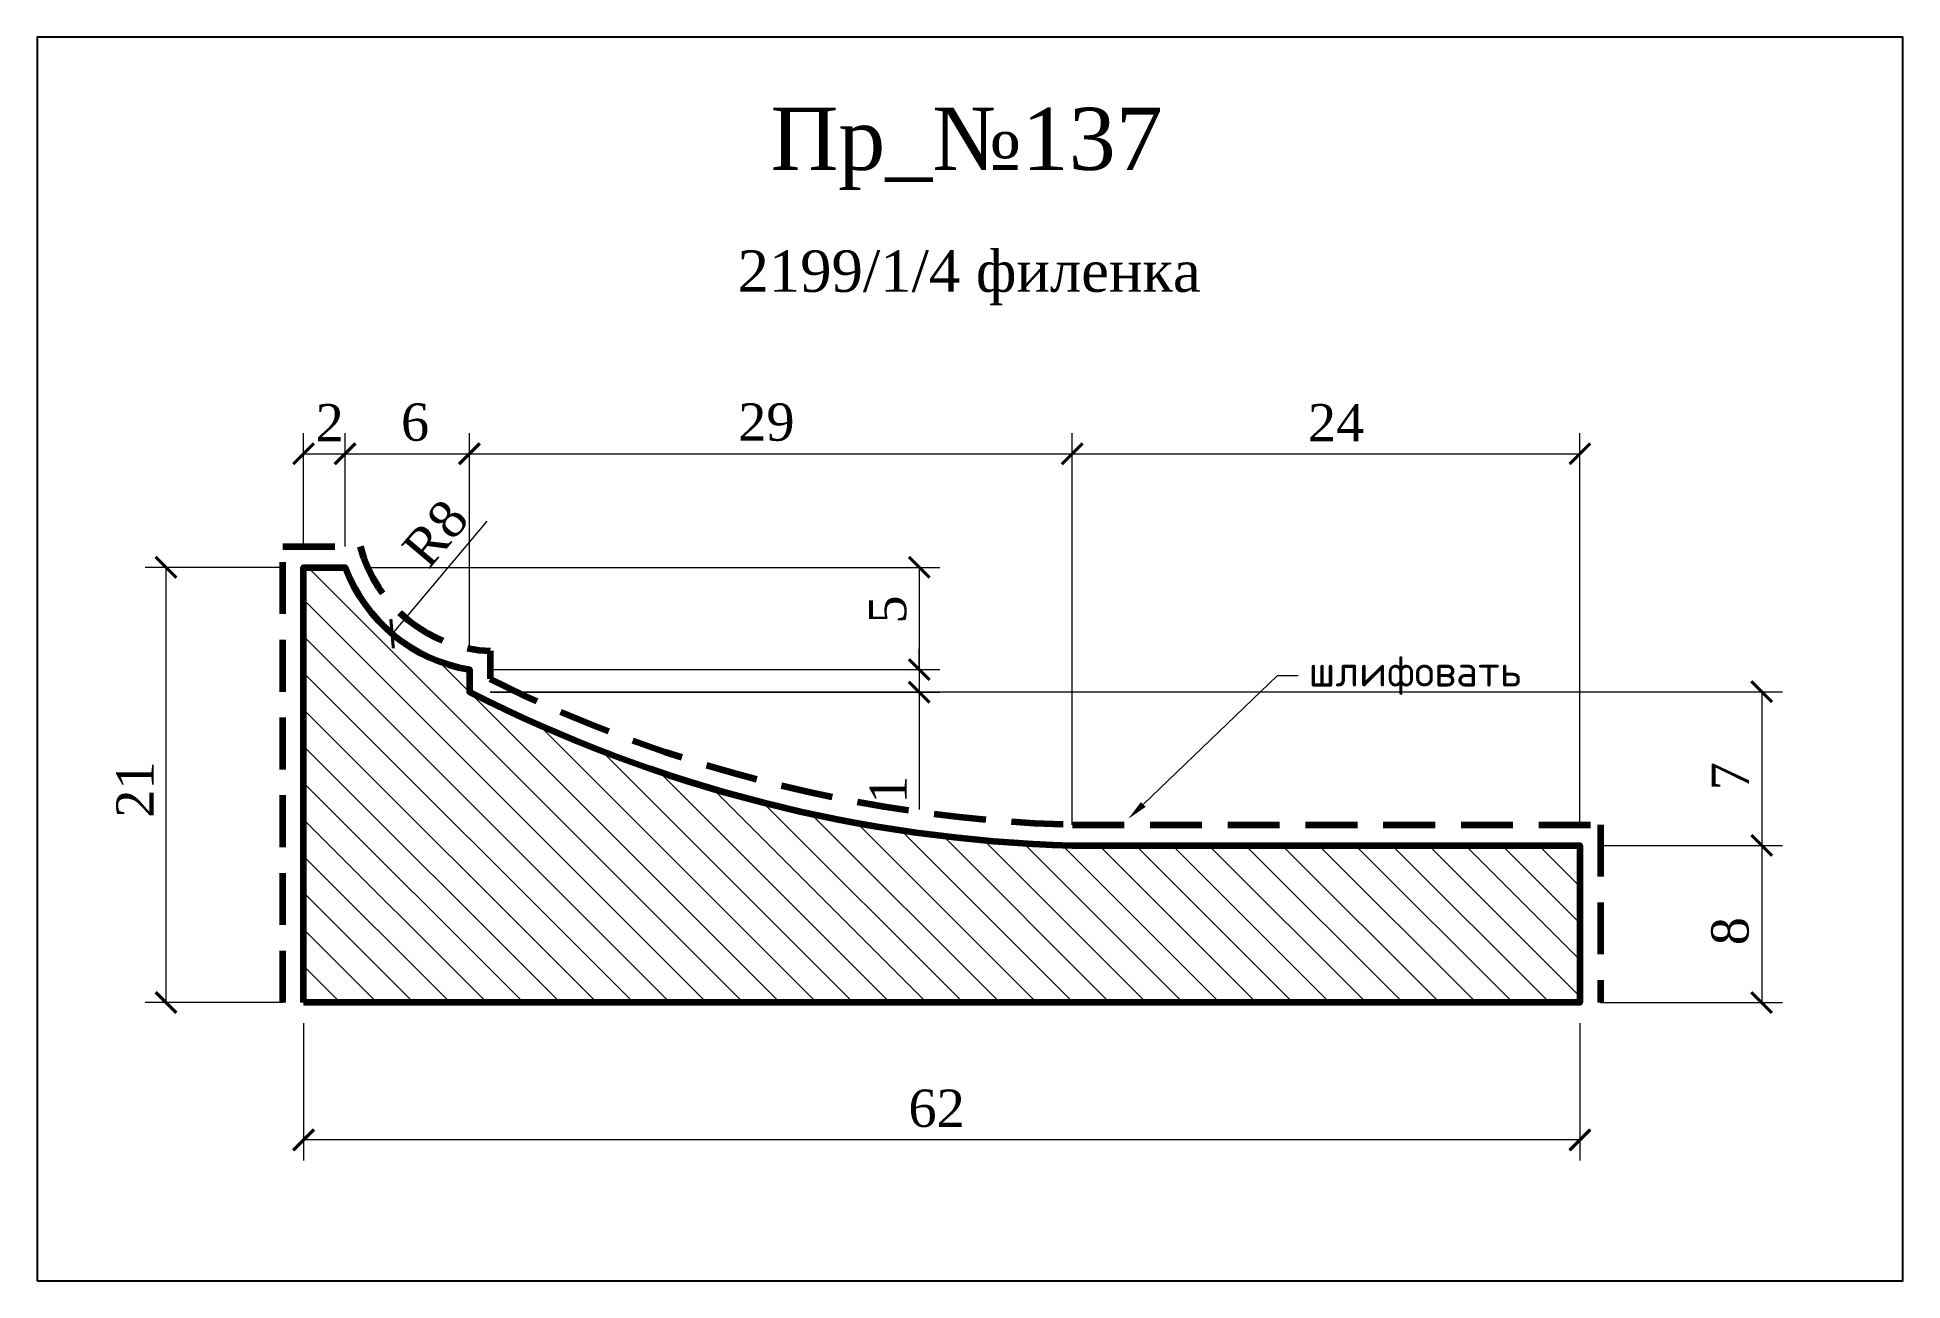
# Model space of a CAD drawing. Header units: millimetres. Extents: x 305359.5 to 305449.5, y -90936.2 to -90876.2.
import ezdxf
from ezdxf import colors
from ezdxf.entities.mleader import LeaderData, LeaderLine
from ezdxf.math import Vec2, Vec3

# ---------------------------------------------------------------- set-up
doc = ezdxf.new("R2010")
doc.units = ezdxf.units.MM
doc.header["$MEASUREMENT"] = 0
doc.linetypes.add('HIDDEN', pattern=[0.375, 0.25, -0.125])
doc.layers.add('Outside panel', color=7, linetype='Continuous', lineweight=18, true_color=0x7f5e57)
doc.layers.add('линия 50', color=1, linetype='Continuous', lineweight=211)
doc.layers.add('служебный слой РАЗМЕРЫ', color=7, linetype='Continuous', lineweight=9)
doc.layers.add('размеры в модели', color=7, linetype='Continuous')
doc.styles.add('ELECT', font='times.ttf')
doc.styles.get("Standard").update_dxf_attribs({"font": 'times.ttf'})
doc.styles.add('ЕСКД профили текст', font='isocpeur.ttf')
doc.dimstyles.new('M_1', dxfattribs={"dimtxt": 1.8, "dimasz": 1, "dimexe": 1, "dimexo": 1, "dimgap": 0.6, "dimtad": 1, "dimdec": 0, "dimdsep": 46, "dimtxsty": 'Standard', "dimblk": 'ARCHTICK', "dimcen": -5, "dimclrd": 7, "dimclre": 7, "dimclrt": 7, "dimadec": 0, "dimazin": 0, "dimtfac": 1, "dimtdec": 0, "dimtmove": 0, "dimatfit": 3, "dimfxl": 1, "dimtolj": 1, "dimtzin": 0, "dimlwd": 5, "dimlwe": 5, "dimarcsym": 0})

# ---------------------------------------------------------------- blocks, each defined once
blk = doc.blocks.new('_ArchTick')
at = {"color": 0, "linetype": 'ByBlock', "const_width": 0.15}
blk.add_lwpolyline([(-0.5, -0.5), (0.5, 0.5)], dxfattribs=at)
blk = doc.blocks.new('*D12')
at = {"layer": 'Defpoints', "color": 0, "ltscale": 1000, "transparency": 16777216}
for p in [(305381.691, -90898.994), (305376.664, -90904.958)]:
    blk.add_point(p, dxfattribs=at)
at = {"layer": 'размеры в модели', "color": 7, "lineweight": 5, "ltscale": 1000, "transparency": 16777216}
blk.add_line((305381.239, -90899.53), (305376.664, -90904.958), dxfattribs=at)
at = {"layer": 'размеры в модели', "color": 7, "lineweight": 5, "ltscale": 1000, "transparency": 16777216, "rotation": 229.8730797320432}
blk.add_blockref('_ArchTick', (305376.664, -90904.958), dxfattribs=at)
at = {"layer": 'размеры в модели', "color": 7, "ltscale": 1000, "transparency": 16777216, "insert": (305378.758, -90900.122), "char_height": 1.8, "attachment_point": 5, "rotation": 49.87308}
blk.add_mtext('\\A1;R8', dxfattribs=at)
blk = doc.blocks.new('*D11')
at = {"layer": 'Defpoints', "color": 0, "ltscale": 1000, "transparency": 16777216}
for p in [(305433.974, -90896.272), (305409.474, -90915.17), (305433.974, -90915.17)]:
    blk.add_point(p, dxfattribs=at)
at = {"layer": 'размеры в модели', "color": 7, "lineweight": 5, "ltscale": 1000, "transparency": 16777216}
for p, q in [((305409.474, -90914.17), (305409.474, -90895.272)), ((305433.974, -90914.17), (305433.974, -90895.272)), ((305409.474, -90896.272), (305433.974, -90896.272))]:
    blk.add_line(p, q, dxfattribs=at)
at = {"layer": 'размеры в модели', "color": 7, "lineweight": 5, "ltscale": 1000, "transparency": 16777216, "rotation": 180}
blk.add_blockref('_ArchTick', (305409.474, -90896.272), dxfattribs=at)
at = {"layer": 'размеры в модели', "color": 7, "lineweight": 5, "ltscale": 1000, "transparency": 16777216}
blk.add_blockref('_ArchTick', (305433.974, -90896.272), dxfattribs=at)
at = {"layer": 'размеры в модели', "color": 7, "ltscale": 1000, "transparency": 16777216, "insert": (305422.21, -90894.772), "char_height": 1.8, "attachment_point": 5}
blk.add_mtext('\\A1;24', dxfattribs=at)
blk = doc.blocks.new('*D10')
at = {"layer": 'Defpoints', "color": 0, "ltscale": 1000, "transparency": 16777216}
for p in [(305409.474, -90896.272), (305380.395, -90906.743), (305409.474, -90915.17)]:
    blk.add_point(p, dxfattribs=at)
at = {"layer": 'размеры в модели', "color": 7, "lineweight": 5, "ltscale": 1000, "transparency": 16777216}
for p, q in [((305380.395, -90905.743), (305380.395, -90895.272)), ((305409.474, -90914.17), (305409.474, -90895.272)), ((305380.395, -90896.272), (305409.474, -90896.272))]:
    blk.add_line(p, q, dxfattribs=at)
at = {"layer": 'размеры в модели', "color": 7, "lineweight": 5, "ltscale": 1000, "transparency": 16777216, "rotation": 180}
blk.add_blockref('_ArchTick', (305380.395, -90896.272), dxfattribs=at)
at = {"layer": 'размеры в модели', "color": 7, "lineweight": 5, "ltscale": 1000, "transparency": 16777216}
blk.add_blockref('_ArchTick', (305409.474, -90896.272), dxfattribs=at)
at = {"layer": 'размеры в модели', "color": 7, "ltscale": 1000, "transparency": 16777216, "insert": (305394.723, -90894.753), "char_height": 1.8, "attachment_point": 5}
blk.add_mtext('\\A1;29', dxfattribs=at)
blk = doc.blocks.new('*D9')
at = {"layer": 'Defpoints', "color": 0, "ltscale": 1000, "transparency": 16777216}
for p in [(305380.395, -90896.272), (305374.395, -90901.753), (305380.395, -90906.686)]:
    blk.add_point(p, dxfattribs=at)
at = {"layer": 'размеры в модели', "color": 7, "lineweight": 5, "ltscale": 1000, "transparency": 16777216}
for p, q in [((305374.395, -90900.753), (305374.395, -90895.272)), ((305380.395, -90905.686), (305380.395, -90895.272)), ((305374.395, -90896.272), (305380.395, -90896.272))]:
    blk.add_line(p, q, dxfattribs=at)
at = {"layer": 'размеры в модели', "color": 7, "lineweight": 5, "ltscale": 1000, "transparency": 16777216, "rotation": 180}
blk.add_blockref('_ArchTick', (305374.395, -90896.272), dxfattribs=at)
at = {"layer": 'размеры в модели', "color": 7, "lineweight": 5, "ltscale": 1000, "transparency": 16777216}
blk.add_blockref('_ArchTick', (305380.395, -90896.272), dxfattribs=at)
at = {"layer": 'размеры в модели', "color": 7, "ltscale": 1000, "transparency": 16777216, "insert": (305377.774, -90894.756), "char_height": 1.8, "attachment_point": 5}
blk.add_mtext('\\A1;6', dxfattribs=at)
blk = doc.blocks.new('*D8')
at = {"layer": 'Defpoints', "color": 0, "ltscale": 1000, "transparency": 16777216}
for p in [(305374.395, -90896.272), (305372.395, -90901.753), (305374.395, -90901.753)]:
    blk.add_point(p, dxfattribs=at)
at = {"layer": 'размеры в модели', "color": 7, "lineweight": 5, "ltscale": 1000, "transparency": 16777216}
for p, q in [((305372.395, -90900.753), (305372.395, -90895.272)), ((305374.395, -90900.753), (305374.395, -90895.272)), ((305372.395, -90896.272), (305374.395, -90896.272))]:
    blk.add_line(p, q, dxfattribs=at)
at = {"layer": 'размеры в модели', "color": 7, "lineweight": 5, "ltscale": 1000, "transparency": 16777216, "rotation": 180}
blk.add_blockref('_ArchTick', (305372.395, -90896.272), dxfattribs=at)
at = {"layer": 'размеры в модели', "color": 7, "lineweight": 5, "ltscale": 1000, "transparency": 16777216}
blk.add_blockref('_ArchTick', (305374.395, -90896.272), dxfattribs=at)
at = {"layer": 'размеры в модели', "color": 7, "ltscale": 1000, "transparency": 16777216, "insert": (305373.654, -90894.772), "char_height": 1.8, "attachment_point": 5}
blk.add_mtext('\\A1;2', dxfattribs=at)
blk = doc.blocks.new('*D7')
at = {"layer": 'Defpoints', "color": 0, "ltscale": 1000, "transparency": 16777216}
for p in [(305374.395, -90901.753), (305380.395, -90906.686), (305402.097, -90906.686)]:
    blk.add_point(p, dxfattribs=at)
at = {"layer": 'размеры в модели', "color": 7, "lineweight": 5, "ltscale": 1000, "transparency": 16777216}
for p, q in [((305375.395, -90901.753), (305403.097, -90901.753)), ((305402.097, -90901.753), (305402.097, -90906.686)), ((305381.395, -90906.686), (305403.097, -90906.686))]:
    blk.add_line(p, q, dxfattribs=at)
for p, rotation in [((305402.097, -90901.753), 90), ((305402.097, -90906.686), 270)]:
    blk.add_blockref('_ArchTick', p, dxfattribs=dict(at, rotation=rotation))
at = {"layer": 'размеры в модели', "color": 7, "ltscale": 1000, "transparency": 16777216, "insert": (305400.581, -90903.789), "char_height": 1.8, "attachment_point": 5, "rotation": 90}
blk.add_mtext('\\A1;5', dxfattribs=at)
blk = doc.blocks.new('*D6')
at = {"layer": 'Defpoints', "color": 0, "ltscale": 1000, "transparency": 16777216}
for p in [(305380.395, -90906.686), (305380.434, -90907.773), (305402.097, -90907.773)]:
    blk.add_point(p, dxfattribs=at)
at = {"layer": 'размеры в модели', "color": 7, "lineweight": 5, "ltscale": 1000, "transparency": 16777216}
for p, q in [((305402.097, -90906.686), (305402.097, -90905.686)), ((305381.395, -90906.686), (305403.097, -90906.686)), ((305402.097, -90906.686), (305402.097, -90907.773)), ((305381.434, -90907.773), (305403.097, -90907.773)), ((305402.097, -90907.773), (305402.097, -90913.432))]:
    blk.add_line(p, q, dxfattribs=at)
for p, rotation in [((305402.097, -90906.686), 270), ((305402.097, -90907.773), 90)]:
    blk.add_blockref('_ArchTick', p, dxfattribs=dict(at, rotation=rotation))
at = {"layer": 'размеры в модели', "color": 7, "ltscale": 1000, "transparency": 16777216, "insert": (305400.597, -90912.486), "char_height": 1.8, "attachment_point": 5, "rotation": 90}
blk.add_mtext('\\A1;1', dxfattribs=at)
blk = doc.blocks.new('*D5')
at = {"layer": 'Defpoints', "color": 0, "ltscale": 1000, "transparency": 16777216}
for p in [(305433.974, -90915.17), (305433.974, -90922.753), (305442.743, -90922.753)]:
    blk.add_point(p, dxfattribs=at)
at = {"layer": 'размеры в модели', "color": 7, "lineweight": 5, "ltscale": 1000, "transparency": 16777216}
for p, q in [((305434.974, -90915.17), (305443.743, -90915.17)), ((305442.743, -90915.17), (305442.743, -90922.753)), ((305434.974, -90922.753), (305443.743, -90922.753))]:
    blk.add_line(p, q, dxfattribs=at)
for p, rotation in [((305442.743, -90915.17), 90), ((305442.743, -90922.753), 270)]:
    blk.add_blockref('_ArchTick', p, dxfattribs=dict(at, rotation=rotation))
at = {"layer": 'размеры в модели', "color": 7, "ltscale": 1000, "transparency": 16777216, "insert": (305441.227, -90919.31), "char_height": 1.8, "attachment_point": 5, "rotation": 90}
blk.add_mtext('\\A1;8', dxfattribs=at)
blk = doc.blocks.new('*D2')
at = {"layer": 'Defpoints', "color": 0, "ltscale": 1000, "transparency": 16777216}
for p in [(305380.395, -90907.753), (305433.974, -90915.17), (305442.743, -90915.17)]:
    blk.add_point(p, dxfattribs=at)
at = {"layer": 'размеры в модели', "color": 7, "lineweight": 5, "ltscale": 1000, "transparency": 16777216}
for p, q in [((305381.395, -90907.753), (305443.743, -90907.753)), ((305442.743, -90907.753), (305442.743, -90915.17)), ((305434.974, -90915.17), (305443.743, -90915.17))]:
    blk.add_line(p, q, dxfattribs=at)
for p, rotation in [((305442.743, -90907.753), 90), ((305442.743, -90915.17), 270)]:
    blk.add_blockref('_ArchTick', p, dxfattribs=dict(at, rotation=rotation))
at = {"layer": 'размеры в модели', "color": 7, "ltscale": 1000, "transparency": 16777216, "insert": (305441.225, -90911.832), "char_height": 1.8, "attachment_point": 5, "rotation": 90}
blk.add_mtext('\\A1;7', dxfattribs=at)
blk = doc.blocks.new('*D4')
at = {"layer": 'Defpoints', "color": 0, "ltscale": 1000, "transparency": 16777216}
for p in [(305365.758, -90901.753), (305372.395, -90901.753), (305372.395, -90922.753)]:
    blk.add_point(p, dxfattribs=at)
at = {"layer": 'размеры в модели', "color": 7, "lineweight": 5, "ltscale": 1000, "transparency": 16777216}
for p, q in [((305371.395, -90901.753), (305364.758, -90901.753)), ((305365.758, -90922.753), (305365.758, -90901.753)), ((305371.395, -90922.753), (305364.758, -90922.753))]:
    blk.add_line(p, q, dxfattribs=at)
for p, rotation in [((305365.758, -90901.753), 90), ((305365.758, -90922.753), 270)]:
    blk.add_blockref('_ArchTick', p, dxfattribs=dict(at, rotation=rotation))
at = {"layer": 'размеры в модели', "color": 7, "ltscale": 1000, "transparency": 16777216, "insert": (305364.258, -90912.477), "char_height": 1.8, "attachment_point": 5, "rotation": 90}
blk.add_mtext('\\A1;21', dxfattribs=at)
blk = doc.blocks.new('*D3')
at = {"layer": 'Defpoints', "color": 0, "ltscale": 1000, "transparency": 16777216}
for p in [(305372.395, -90922.753), (305433.974, -90922.753), (305372.395, -90929.381)]:
    blk.add_point(p, dxfattribs=at)
at = {"layer": 'размеры в модели', "color": 7, "lineweight": 5, "ltscale": 1000, "transparency": 16777216}
for p, q in [((305372.395, -90923.753), (305372.395, -90930.381)), ((305433.974, -90923.753), (305433.974, -90930.381)), ((305433.974, -90929.381), (305372.395, -90929.381))]:
    blk.add_line(p, q, dxfattribs=at)
at = {"layer": 'размеры в модели', "color": 7, "lineweight": 5, "ltscale": 1000, "transparency": 16777216, "rotation": 180}
blk.add_blockref('_ArchTick', (305372.395, -90929.381), dxfattribs=at)
at = {"layer": 'размеры в модели', "color": 7, "lineweight": 5, "ltscale": 1000, "transparency": 16777216}
blk.add_blockref('_ArchTick', (305433.974, -90929.381), dxfattribs=at)
at = {"layer": 'размеры в модели', "color": 7, "ltscale": 1000, "transparency": 16777216, "insert": (305402.938, -90927.866), "char_height": 1.8, "attachment_point": 5}
blk.add_mtext('\\A1;62', dxfattribs=at)

msp = doc.modelspace()

# ---------------------------------------------------------------- hatches: boundary and pattern name
at = {"layer": 'Outside panel', "ltscale": 1000}
h = msp.add_hatch(dxfattribs=at)
h.set_pattern_fill('ANSI31', color=256, scale=10, angle=90)
h.set_pattern_definition([(135, (-6000.0416, 5786.2051), (-0.8838834765, -0.8838834765), [])])
edge = h.paths.add_edge_path()
edge.add_line((305372.395, -90922.753), (305372.395, -90901.753))
edge.add_line((305372.395, -90901.753), (305374.395, -90901.753))
edge.add_arc((305381.691, -90898.994), 7.801, 200.71496, 260.43284)
edge.add_line((305380.395, -90906.686), (305380.395, -90907.753))
edge.add_arc((305411.326, -90847.195), 68, 242.94322, 268.4391)
edge.add_line((305409.474, -90915.17), (305433.974, -90915.17))
edge.add_line((305433.974, -90915.17), (305433.974, -90922.753))
edge.add_line((305433.974, -90922.753), (305372.395, -90922.753))

# ---------------------------------------------------------------- linework, layer by layer
at = {"color": 6, "ltscale": 1000}
msp.add_lwpolyline([(305359.547, -90936.176), (305449.547, -90936.176), (305449.547, -90876.176), (305359.547, -90876.176)], close=True, dxfattribs=at)
at = {"layer": 'линия 50', "color": 1, "linetype": 'HIDDEN', "ltscale": 10, "true_color": 0xff0909}
msp.add_lwpolyline([(305371.395, -90922.753), (305371.395, -90900.753), (305375.122, -90900.753, 0.327376), (305381.395, -90905.788), (305381.395, -90907.138, 0.10935), (305409.487, -90914.17), (305434.974, -90914.17), (305434.974, -90922.753)], format="xyb", dxfattribs=at)
at = {"layer": 'линия 50', "color": 7}
msp.add_lwpolyline([(305372.395, -90922.753), (305372.395, -90901.753), (305374.395, -90901.753, 0.26663), (305380.395, -90906.686), (305380.395, -90907.753, 0.111708), (305409.474, -90915.17), (305433.974, -90915.17), (305433.974, -90922.753)], format="xyb", close=True, dxfattribs=at)

# ---------------------------------------------------------------- texts
at = {"color": 5, "ltscale": 1000, "style": 'ELECT'}
msp.add_text('Пр_№137', height=3, dxfattribs=at).set_placement((305394.92, -90882.572))
at = {"color": 7, "ltscale": 1000, "style": 'ELECT'}
msp.add_text('2199/1/4 филенка', height=2, dxfattribs=at).set_placement((305393.335, -90888.457))

# ---------------------------------------------------------------- dimensions: what is measured, and where the dimension line sits
at = {"layer": 'размеры в модели', "color": 5, "ltscale": 1000}
for base, p1, p2, picture, middle in [((305374.395, -90896.272), (305372.395, -90901.753), (305374.395, -90901.753), '*D8', (305373.654, -90896.272)), ((305380.395, -90896.272), (305374.395, -90901.753), (305380.395, -90906.686), '*D9', (305377.774, -90896.272)), ((305409.474, -90896.272), (305380.395, -90906.743), (305409.474, -90915.17), '*D10', (305394.723, -90896.272)), ((305433.9737086, -90896.2716144), (305409.4737088, -90915.1700571), (305433.9737086, -90915.1700571), '*D11', (305422.210348, -90896.2716144))]:
    dim = msp.add_linear_dim(base=base, p1=p1, p2=p2, dimstyle='M_1', dxfattribs=at)
    dim.commit()
    dim.dimension.update_dxf_attribs({"geometry": picture, "text_midpoint": middle, "dimtype": 128})
dim = msp.add_radius_dim(center=(305381.691, -90898.994), mpoint=(305376.664, -90904.958), dimstyle='M_1', dxfattribs=at)
dim.commit()
dim.dimension.update_dxf_attribs({"geometry": '*D12', "text_midpoint": (305379.917, -90901.098), "dimtype": 132})
at = {"layer": 'размеры в модели', "color": 0, "ltscale": 1000}
for base, p1, p2, angle, picture, middle in [((305365.758, -90901.753), (305372.395, -90922.753), (305372.395, -90901.753), 270, '*D4', (305365.758, -90912.477)), ((305442.743, -90915.17), (305380.395, -90907.753), (305433.974, -90915.17), 270, '*D2', (305442.743, -90911.832)), ((305372.395, -90929.381), (305433.974, -90922.753), (305372.395, -90922.753), 180, '*D3', (305402.938, -90929.381))]:
    dim = msp.add_linear_dim(base=base, p1=p1, p2=p2, angle=angle, dimstyle='M_1', override={"dimtxt": 1.8}, dxfattribs=at)
    dim.commit()
    dim.dimension.update_dxf_attribs({"geometry": picture, "text_midpoint": middle, "dimtype": 128})
at = {"layer": 'размеры в модели', "color": 5, "ltscale": 1000}
for base, p1, p2, picture, middle in [((305402.097, -90906.686), (305374.395, -90901.753), (305380.395, -90906.686), '*D7', (305402.097, -90903.789)), ((305402.097, -90907.773), (305380.395, -90906.686), (305380.434, -90907.773), '*D6', (305402.097, -90912.486)), ((305442.743, -90922.753), (305433.974, -90915.17), (305433.974, -90922.753), '*D5', (305442.743, -90919.31))]:
    dim = msp.add_linear_dim(base=base, p1=p1, p2=p2, angle=90, dimstyle='M_1', dxfattribs=at)
    dim.commit()
    dim.dimension.update_dxf_attribs({"geometry": picture, "text_midpoint": middle, "dimtype": 128})

# ---------------------------------------------------------------- leaders
at = {"layer": 'служебный слой РАЗМЕРЫ'}
ml = msp.add_multileader_mtext('Standard', dxfattribs=at)
ml.set_content('\\A1;шлифовать', color=256, style='ЕСКД профили текст')
ml.set_leader_properties(color=256, linetype='ByLayer', lineweight=-1)
ml.build(insert=Vec2(0, 0))
ml.multileader.update_dxf_attribs({"dogleg_length": 1, "arrow_head_size": 1})
ctx = ml.context
ctx.base_point, ctx.char_height, ctx.arrow_head_size, ctx.landing_gap_size, ctx.plane_origin = Vec3(305420.381, -90906.979), 1.5, 1, 0.5, Vec3(305438.125, -90876.783)
notes = []
notes.append((ctx, [(1, (1, 1, 0), (305419.381, -90906.979), (1, 0), 1, [(0, [(305412.186, -90913.887)], 0, [])])]))
ctx.mtext.insert, ctx.mtext.flow_direction = Vec3(305420.881, -90906.004), 5
for ctx, leaders in notes:
    for number, flags, end, landing, length, lines in leaders:
        leader = LeaderData()
        leader.index, (leader.has_last_leader_line, leader.has_dogleg_vector, leader.attachment_direction) = number, flags
        leader.last_leader_point, leader.dogleg_vector, leader.dogleg_length = Vec3(end), Vec3(landing), length
        for number, points, colour, breaks in lines:
            line = LeaderLine()
            line.index, line.vertices, line.color, line.breaks = number, Vec3.list(points), colors.encode_raw_color(colour), breaks
            leader.lines.append(line)
        ctx.leaders.append(leader)

doc.saveas('drawing.dxf')
